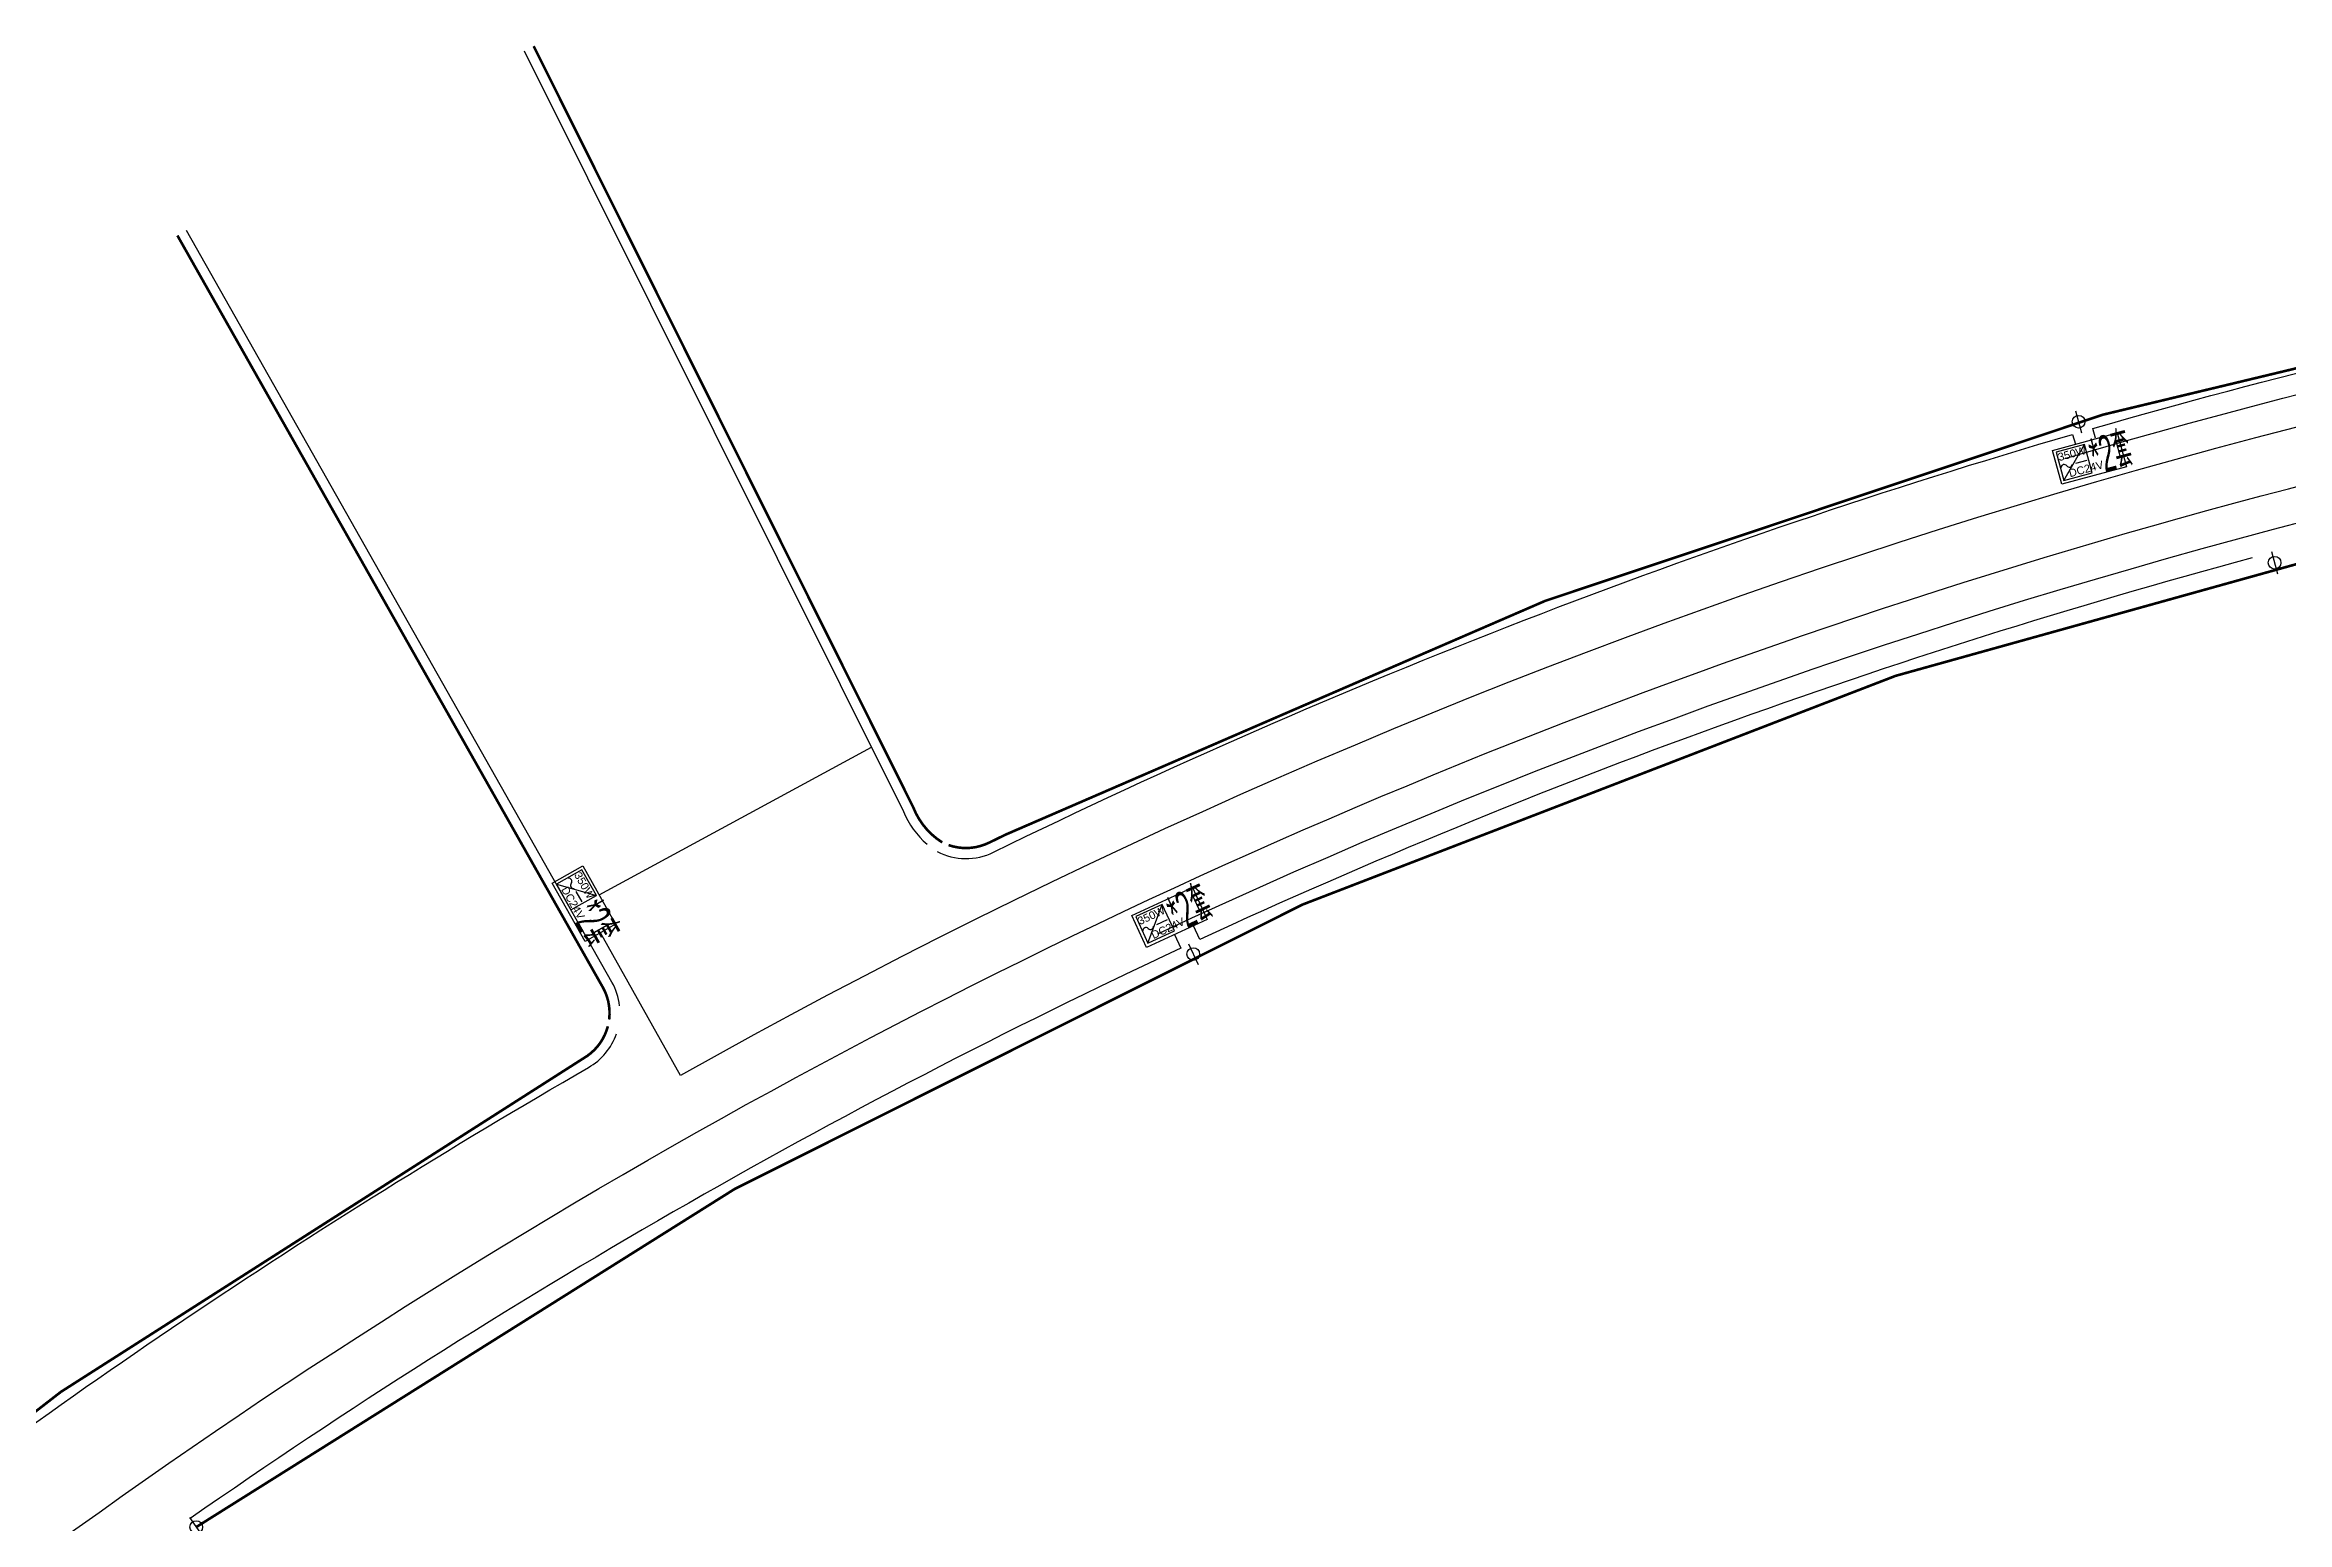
# Model space of a CAD drawing. Header units: inches. Extents: x -187843 to 1582678, y -554589 to 1835338.
# Drawn here: x 1341101 to 1383943, y -199029 to -170799 of the extents above; entities that cross this region are included whole.
import ezdxf
from ezdxf.lldxf.tags import DXFTag

# ---------------------------------------------------------------- set-up
doc = ezdxf.new("R2010")
doc.units = ezdxf.units.IN
doc.header["$MEASUREMENT"] = 0
doc.layers.get('0').update_dxf_attribs({"color": 253})
for name, color, linetype in [('0-LIGHT-TXT', 90, 'Continuous'), ('0-SL01', 1, 'Continuous'), ('0-开关电源', 3, 'Continuous'), ('LT-220V', 5, 'Continuous'), ('LT-24V', 4, 'Continuous')]:
    doc.layers.add(name, color=color, linetype=linetype)
doc.styles.add('SMDEI', font='smsim.shx', dxfattribs={"width": 0.75, "bigfont": 'smfs.shx'})
doc.styles.get("Standard").update_dxf_attribs({"font": 'arial.ttf'})
tags = doc.linetypes.add('SL01_LINE', pattern='A,0.3,-0.3,["SL01",Standard,S=0.2,R=-0.1,X=-0.1,Y=-0.1],-1.2', length=1.8).pattern_tags.tags
tags[6] = DXFTag(74, 10)

# ---------------------------------------------------------------- blocks, each defined once
blk = doc.blocks.new('LEDDR01')
at = {"layer": '0-开关电源'}
for p, q in [((-224, 0), (224, 448)), ((19, 205), (198, 205))]:
    blk.add_line(p, q, dxfattribs=at)
blk.add_lwpolyline([(-224, 0), (224, 0), (224, 448), (-224, 448)], close=True, dxfattribs=at)
for centre, start, end in [((-171, 187), 19.4712, 160.5288), ((-81, 219), 199.4712, 340.5288)]:
    blk.add_arc(centre, 47.5, start, end, dxfattribs=at)
at = {"color": 3}
for s, p in [('350W', (-219, 302)), ('DC24V', (-122, 21))]:
    blk.add_text(s, height=120, dxfattribs=at).set_placement(p)
blk = doc.blocks.new('分割')
at = {"layer": 'LT-220V'}
blk.add_lwpolyline([(-168, 141), (166, -144)], dxfattribs=at)
blk.add_circle((0, 0), 121, dxfattribs=at)

msp = doc.modelspace()

# ---------------------------------------------------------------- linework, layer by layer
at = {"layer": '0-LIGHT-TXT', "color": 7}
for points in [[(1379461, -178549), (1380696, -178215), (1380872, -178864), (1379636, -179197)], [(1351377, -186487), (1352007, -187601), (1351422, -187932), (1350792, -186818)], [(1361867, -187439), (1363028, -186901), (1363310, -187511), (1362149, -188049)]]:
    msp.add_lwpolyline(points, close=True, dxfattribs=at)
at = {"layer": '0-SL01', "linetype": 'SL01_LINE', "const_width": 50}
for points in [[(1350441, -170824), (1357692, -185367, 0.16143), (1358247, -186040, -0.320294)], [(1359451, -185894, -0.130728), (1424930, -173151, 0.200801), (1425661, -172902)], [(1351883, -189424, 0.161098), (1351761, -188808, 0), (1343634, -174443, 5.854416)], [(1454753, -251687), (1491782, -201645, 0.323602), (1343992, -199124, 5.245874)], [(1358368, -186091, 0.200801), (1359139, -186046, 0.003901), (1359451, -185894, -0.000259)], [(1289708, -273464, -0.20838), (1351390, -190167, 0.200801), (1351858, -189553)]]:
    msp.add_lwpolyline(points, format="xyb", dxfattribs=at)
at = {"layer": 'LT-220V'}
for points in [[(1379693, -178704, -0.15324), (1457027, -180095), (1456547, -181536, -0.925556), (1456437, -181864), (1456268, -182372)], [(1450970, -211090), (1450425, -210419), (1446743, -209925), (1451283, -178949, 0.199631), (1353244, -190493), (1351715, -187767)], [(1376181, -251261), (1340815, -199797, -0.136543), (1404747, -175664, -0.091749), (1450928, -179992), (1446516, -210096), (1450320, -210607), (1450970, -211090)], [(1450970, -211090), (1450242, -210798), (1446288, -210268), (1450632, -180636, 0.180066), (1362360, -187791, -0.091531)]]:
    msp.add_lwpolyline(points, format="xyb", dxfattribs=at)
at = {"layer": 'LT-24V', "color": 4}
for points in [[(1350262, -170913), (1357509, -185448, 0.122998), (1357956, -186074, 0.122998)], [(1380283, -178318), (1380228, -178131, -0.041348), (1401199, -173918)], [(1352083, -189161, 0.100093), (1351935, -188709), (1343808, -174345)], [(1358149, -186214, 0.237286), (1359227, -186226, -0.042742), (1379844, -178243), (1379899, -178430)], [(1383276, -180603, 0.042396), (1363169, -187895), (1363047, -187632)], [(1362684, -187801), (1362806, -188063, 0.043296), (1343878, -198960)], [(1320667, -215336, -0.04179), (1336508, -200674), (1336385, -200517, -0.035191), (1351490, -190340, 0.179801), (1352023, -189696, 0.179801)]]:
    msp.add_lwpolyline(points, format="xyb", dxfattribs=at)
msp.add_lwpolyline([(1351692, -187044), (1356896, -184218)], dxfattribs=at)

# ---------------------------------------------------------------- block references
at = {"layer": '0-开关电源', "color": 3}
for p, xscale, yscale, zscale, rotation in [((1379949, -179048), 1.25, 1.25, 1.25, 15.10615637870458), ((1351014, -187084), 1.249999999999999, 1.249999999999999, 1.249999999999999, 299.4940692570291), ((1362432, -187849), 1.25, 1.25, 1.25, 24.83604557835353)]:
    msp.add_blockref('LEDDR01', p, dxfattribs=dict(at, xscale=xscale, yscale=yscale, zscale=zscale, rotation=rotation))
at = {"layer": 'LT-220V'}
for p, rotation in [((1379959, -178001), 325.6647927635442), ((1383704, -180695), 325.3875544859417), ((1363043, -188173), 335.3796840879096), ((1343994, -199122), 345.3718136898776)]:
    msp.add_blockref('分割', p, dxfattribs=dict(at, rotation=rotation))

# ---------------------------------------------------------------- texts
at = {"layer": '0-LIGHT-TXT', "color": 7, "style": 'SMDEI', "width": 0.5}
for rotation, p in [(15.1062, (1380289, -179021)), (299.4941, (1351125, -187407)), (24.836, (1362763, -187764))]:
    msp.add_text('*2套', height=700, rotation=rotation, dxfattribs=at).set_placement(p)

doc.saveas('drawing.dxf')
